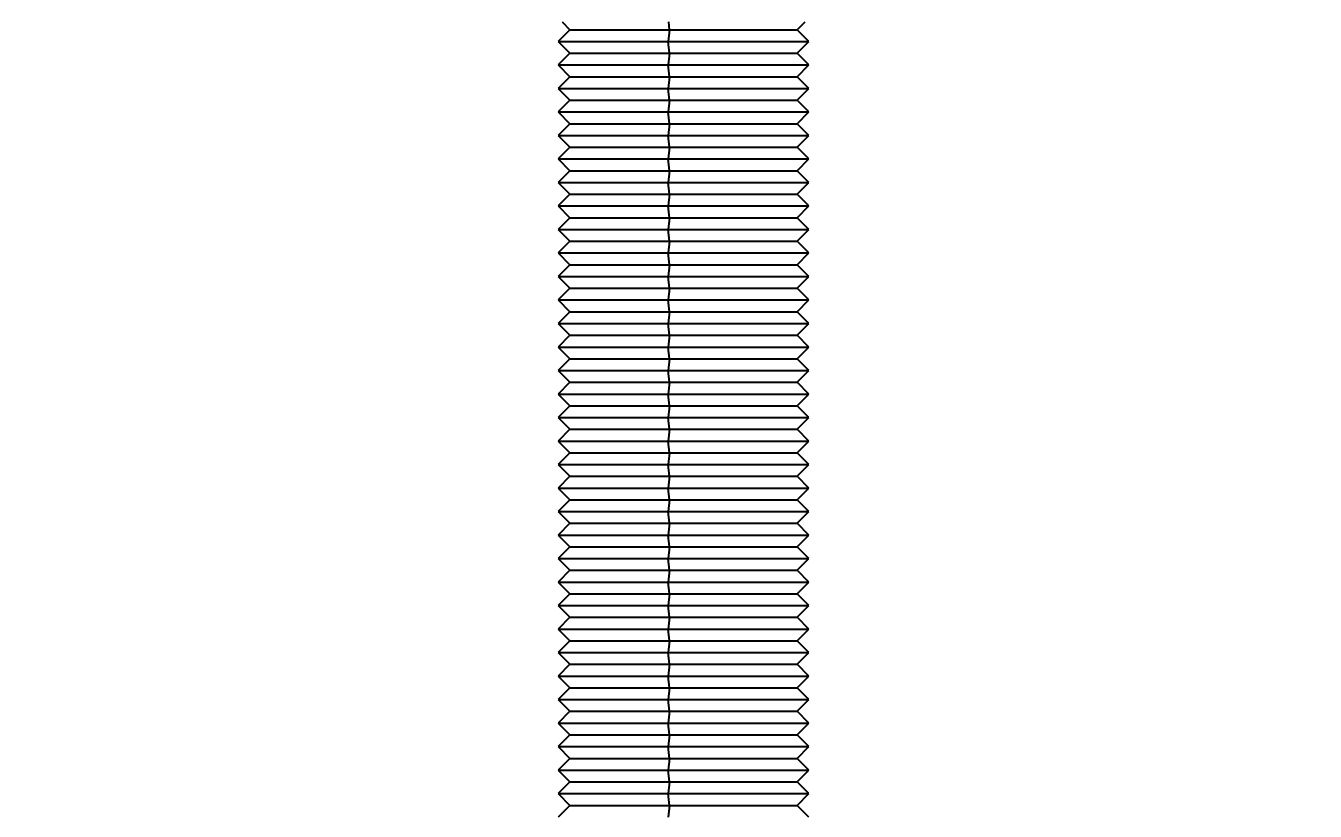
# Model space of a CAD drawing. Header units: millimetres. Extents: x 10 to 584, y 10 to 410.
# Drawn here: x 295.5 to 300.98, y 229.09 to 232.43 of the extents above; entities that cross this region are included whole.
import ezdxf

# ---------------------------------------------------------------- set-up
doc = ezdxf.new("R2010")
doc.units = ezdxf.units.MM
doc.layers.add('2', color=1, linetype='Continuous')
doc.styles.add('SLDTEXTSTYLE0', font='TXT', dxfattribs={"width": 0.7})
doc.dimstyles.new('SLDDIMSTYLE0', dxfattribs={"dimtxt": 3.5, "dimasz": 3.5, "dimexe": 0, "dimexo": 0.0625, "dimgap": 0.875, "dimtad": 1, "dimlfac": 15, "dimrnd": 1e-09, "dimzin": 12, "dimdsep": 46, "dimtxsty": 'SLDTEXTSTYLE0', "dimsah": 1, "dimcen": 0.09, "dimadec": 0, "dimazin": 3, "dimtfac": 1, "dimtofl": 0, "dimtmove": 0, "dimatfit": 3, "dimfxl": 0, "dimfrac": 2, "dimtolj": 1, "dimtzin": 12, "dimarcsym": 0})

# ---------------------------------------------------------------- blocks, each defined once
blk = doc.blocks.new('_D_1')
at = {"layer": '2', "color": 1}
for p, q in [((300.7018, 291.645), (391.2447, 291.645)), ((390.2447, 225.7783), (390.2447, 291.645)), ((264.8185, 225.7783), (391.2447, 225.7783))]:
    blk.add_line(p, q, dxfattribs=at)
for points in [[(390.2447, 291.645), (389.7062, 288.145), (390.7832, 288.145)], [(390.2447, 225.7783), (390.7832, 229.2783), (389.7062, 229.2783)]]:
    blk.add_solid(points, dxfattribs=at)
at = {"layer": '2', "color": 1, "char_height": 3.5, "attachment_point": 1, "rotation": 90, "style": 'SLDTEXTSTYLE0'}
for s, insert in [('50', (385.7184, 263.2932)), ('%%p', (385.733, 259.9537)), ('1000', (385.7184, 248.3064))]:
    blk.add_mtext(s, dxfattribs=dict(at, insert=insert))

msp = doc.modelspace()

# ---------------------------------------------------------------- linework, layer by layer
at = {"color": 7, "linetype": 'Continuous', "lineweight": 25}
for p, q in [((297.78083, 232.44498), (297.81417, 232.41165)), ((298.78083, 232.41165), (298.81417, 232.44498)), ((297.81417, 232.41165), (297.76417, 232.36165)), ((297.81417, 232.41165), (298.23841, 232.41165)), ((298.23841, 232.41165), (298.23229, 232.36165)), ((298.23841, 232.41165), (298.78083, 232.41165)), ((298.83083, 232.36165), (298.78083, 232.41165)), ((297.76417, 232.36165), (297.81417, 232.31165)), ((297.76417, 232.36165), (298.23229, 232.36165)), ((298.23229, 232.36165), (298.83083, 232.36165)), ((298.23841, 232.31165), (298.23229, 232.36165)), ((298.78083, 232.31165), (298.83083, 232.36165)), ((297.81417, 232.31165), (297.76417, 232.26165)), ((297.81417, 232.31165), (298.23841, 232.31165)), ((298.23841, 232.31165), (298.23229, 232.26165)), ((298.23841, 232.31165), (298.78083, 232.31165)), ((298.83083, 232.26165), (298.78083, 232.31165)), ((297.76417, 232.26165), (297.81417, 232.21165)), ((297.76417, 232.26165), (298.23229, 232.26165)), ((298.23841, 232.21165), (298.23229, 232.26165)), ((298.23229, 232.26165), (298.83083, 232.26165)), ((298.78083, 232.21165), (298.83083, 232.26165)), ((297.81417, 232.21165), (297.76417, 232.16165)), ((297.76417, 232.16165), (297.81417, 232.11165)), ((297.76417, 232.16165), (298.23229, 232.16165)), ((297.81417, 232.21165), (298.23841, 232.21165)), ((298.23841, 232.21165), (298.23229, 232.16165)), ((298.23229, 232.16165), (298.83083, 232.16165)), ((298.23841, 232.11165), (298.23229, 232.16165)), ((298.23841, 232.21165), (298.78083, 232.21165)), ((298.83083, 232.16165), (298.78083, 232.21165)), ((298.78083, 232.11165), (298.83083, 232.16165)), ((297.81417, 232.11165), (297.76417, 232.06165)), ((297.81417, 232.11165), (298.23841, 232.11165)), ((298.23841, 232.11165), (298.23229, 232.06165)), ((298.23841, 232.11165), (298.78083, 232.11165)), ((298.83083, 232.06165), (298.78083, 232.11165)), ((297.76417, 232.06165), (297.81417, 232.01165)), ((297.76417, 232.06165), (298.23229, 232.06165)), ((298.23841, 232.01165), (298.23229, 232.06165)), ((298.23229, 232.06165), (298.83083, 232.06165)), ((298.78083, 232.01165), (298.83083, 232.06165)), ((297.81417, 232.01165), (297.76417, 231.96165)), ((297.81417, 232.01165), (298.23841, 232.01165)), ((298.23841, 232.01165), (298.23229, 231.96165)), ((298.23841, 232.01165), (298.78083, 232.01165)), ((298.83083, 231.96165), (298.78083, 232.01165)), ((297.76417, 231.96165), (297.81417, 231.91165)), ((297.76417, 231.96165), (298.23229, 231.96165)), ((298.23841, 231.91165), (298.23229, 231.96165)), ((298.23229, 231.96165), (298.83083, 231.96165)), ((298.78083, 231.91165), (298.83083, 231.96165)), ((297.81417, 231.91165), (297.76417, 231.86165)), ((297.81417, 231.91165), (298.23841, 231.91165)), ((298.23841, 231.91165), (298.23229, 231.86165)), ((298.23841, 231.91165), (298.78083, 231.91165)), ((298.83083, 231.86165), (298.78083, 231.91165)), ((297.76417, 231.86165), (297.81417, 231.81165)), ((297.76417, 231.86165), (298.23229, 231.86165)), ((298.23841, 231.81165), (298.23229, 231.86165)), ((298.23229, 231.86165), (298.83083, 231.86165)), ((298.78083, 231.81165), (298.83083, 231.86165)), ((297.81417, 231.81165), (297.76417, 231.76165)), ((297.81417, 231.81165), (298.23841, 231.81165)), ((298.23841, 231.81165), (298.23229, 231.76165)), ((298.23841, 231.81165), (298.78083, 231.81165)), ((298.83083, 231.76165), (298.78083, 231.81165)), ((297.76417, 231.76165), (297.81417, 231.71165)), ((297.76417, 231.76165), (298.23229, 231.76165)), ((298.23229, 231.76165), (298.83083, 231.76165)), ((298.23841, 231.71165), (298.23229, 231.76165)), ((298.78083, 231.71165), (298.83083, 231.76165)), ((297.81417, 231.71165), (297.76417, 231.66165)), ((297.81417, 231.71165), (298.23841, 231.71165)), ((298.23841, 231.71165), (298.23229, 231.66165)), ((298.23841, 231.71165), (298.78083, 231.71165)), ((298.83083, 231.66165), (298.78083, 231.71165)), ((297.76417, 231.66165), (297.81417, 231.61165)), ((297.76417, 231.66165), (298.23229, 231.66165)), ((297.81417, 231.61165), (297.76417, 231.56165)), ((297.81417, 231.61165), (298.23841, 231.61165)), ((298.23841, 231.61165), (298.23229, 231.66165)), ((298.23229, 231.66165), (298.83083, 231.66165)), ((298.23841, 231.61165), (298.23229, 231.56165)), ((298.23841, 231.61165), (298.78083, 231.61165)), ((298.78083, 231.61165), (298.83083, 231.66165)), ((298.83083, 231.56165), (298.78083, 231.61165)), ((297.76417, 231.56165), (297.81417, 231.51165)), ((297.76417, 231.56165), (298.23229, 231.56165)), ((298.23841, 231.51165), (298.23229, 231.56165)), ((298.23229, 231.56165), (298.83083, 231.56165)), ((298.78083, 231.51165), (298.83083, 231.56165)), ((297.81417, 231.51165), (297.76417, 231.46165)), ((297.81417, 231.51165), (298.23841, 231.51165)), ((298.23841, 231.51165), (298.23229, 231.46165)), ((298.23841, 231.51165), (298.78083, 231.51165)), ((298.83083, 231.46165), (298.78083, 231.51165)), ((297.76417, 231.46165), (297.81417, 231.41165)), ((297.76417, 231.46165), (298.23229, 231.46165)), ((298.23841, 231.41165), (298.23229, 231.46165)), ((298.23229, 231.46165), (298.83083, 231.46165)), ((298.78083, 231.41165), (298.83083, 231.46165)), ((297.81417, 231.41165), (297.76417, 231.36165)), ((297.81417, 231.41165), (298.23841, 231.41165)), ((298.23841, 231.41165), (298.23229, 231.36165)), ((298.23841, 231.41165), (298.78083, 231.41165)), ((298.83083, 231.36165), (298.78083, 231.41165)), ((297.76417, 231.36165), (297.81417, 231.31165)), ((297.76417, 231.36165), (298.23229, 231.36165)), ((298.23229, 231.36165), (298.83083, 231.36165)), ((298.23841, 231.31165), (298.23229, 231.36165)), ((298.78083, 231.31165), (298.83083, 231.36165)), ((297.81417, 231.31165), (297.76417, 231.26165)), ((297.81417, 231.31165), (298.23841, 231.31165)), ((298.23841, 231.31165), (298.23229, 231.26165)), ((298.23841, 231.31165), (298.78083, 231.31165)), ((298.83083, 231.26165), (298.78083, 231.31165)), ((297.76417, 231.26165), (297.81417, 231.21165)), ((297.76417, 231.26165), (298.23229, 231.26165)), ((298.23841, 231.21165), (298.23229, 231.26165)), ((298.23229, 231.26165), (298.83083, 231.26165)), ((298.78083, 231.21165), (298.83083, 231.26165)), ((297.81417, 231.21165), (297.76417, 231.16165)), ((297.81417, 231.21165), (298.23841, 231.21165)), ((298.23841, 231.21165), (298.23229, 231.16165)), ((298.23841, 231.21165), (298.78083, 231.21165)), ((298.83083, 231.16165), (298.78083, 231.21165)), ((297.76417, 231.16165), (297.81417, 231.11165)), ((297.76417, 231.16165), (298.23229, 231.16165)), ((298.23841, 231.11165), (298.23229, 231.16165)), ((298.23229, 231.16165), (298.83083, 231.16165)), ((298.78083, 231.11165), (298.83083, 231.16165)), ((297.81417, 231.11165), (297.76417, 231.06165)), ((297.81417, 231.11165), (298.23841, 231.11165)), ((298.23841, 231.11165), (298.23229, 231.06165)), ((298.23841, 231.11165), (298.78083, 231.11165)), ((298.83083, 231.06165), (298.78083, 231.11165)), ((297.76417, 231.06165), (297.81417, 231.01165)), ((297.76417, 231.06165), (298.23229, 231.06165)), ((297.81417, 231.01165), (297.76417, 230.96165)), ((297.81417, 231.01165), (298.23841, 231.01165)), ((298.23229, 231.06165), (298.83083, 231.06165)), ((298.23841, 231.01165), (298.23229, 231.06165)), ((298.23841, 231.01165), (298.23229, 230.96165)), ((298.23841, 231.01165), (298.78083, 231.01165)), ((298.78083, 231.01165), (298.83083, 231.06165)), ((298.83083, 230.96165), (298.78083, 231.01165)), ((297.76417, 230.96165), (297.81417, 230.91165)), ((297.76417, 230.96165), (298.23229, 230.96165)), ((298.23841, 230.91165), (298.23229, 230.96165)), ((298.23229, 230.96165), (298.83083, 230.96165)), ((298.78083, 230.91165), (298.83083, 230.96165)), ((297.81417, 230.91165), (297.76417, 230.86165)), ((297.81417, 230.91165), (298.23841, 230.91165)), ((298.23841, 230.91165), (298.23229, 230.86165)), ((298.23841, 230.91165), (298.78083, 230.91165)), ((298.83083, 230.86165), (298.78083, 230.91165)), ((297.76417, 230.86165), (297.81417, 230.81165)), ((297.76417, 230.86165), (298.23229, 230.86165)), ((298.23841, 230.81165), (298.23229, 230.86165)), ((298.23229, 230.86165), (298.83083, 230.86165)), ((298.78083, 230.81165), (298.83083, 230.86165)), ((297.81417, 230.81165), (297.76417, 230.76165)), ((297.81417, 230.81165), (298.23841, 230.81165)), ((298.23841, 230.81165), (298.23229, 230.76165)), ((298.23841, 230.81165), (298.78083, 230.81165)), ((298.83083, 230.76165), (298.78083, 230.81165)), ((297.76417, 230.76165), (297.81417, 230.71165)), ((297.76417, 230.76165), (298.23229, 230.76165)), ((298.23841, 230.71165), (298.23229, 230.76165)), ((298.23229, 230.76165), (298.83083, 230.76165)), ((298.78083, 230.71165), (298.83083, 230.76165)), ((297.81417, 230.71165), (297.76417, 230.66165)), ((297.81417, 230.71165), (298.23841, 230.71165)), ((298.23841, 230.71165), (298.23229, 230.66165)), ((298.23841, 230.71165), (298.78083, 230.71165)), ((298.83083, 230.66165), (298.78083, 230.71165)), ((297.76417, 230.66165), (297.81417, 230.61165)), ((297.76417, 230.66165), (298.23229, 230.66165)), ((298.23841, 230.61165), (298.23229, 230.66165)), ((298.23229, 230.66165), (298.83083, 230.66165)), ((298.78083, 230.61165), (298.83083, 230.66165)), ((297.81417, 230.61165), (297.76417, 230.56165)), ((297.81417, 230.61165), (298.23841, 230.61165)), ((298.23841, 230.61165), (298.23229, 230.56165)), ((298.23841, 230.61165), (298.78083, 230.61165)), ((298.83083, 230.56165), (298.78083, 230.61165)), ((297.76417, 230.56165), (297.81417, 230.51165)), ((297.76417, 230.56165), (298.23229, 230.56165)), ((298.23841, 230.51165), (298.23229, 230.56165)), ((298.23229, 230.56165), (298.83083, 230.56165)), ((298.78083, 230.51165), (298.83083, 230.56165)), ((297.81417, 230.51165), (297.76417, 230.46165)), ((297.76417, 230.46165), (297.81417, 230.41165)), ((297.76417, 230.46165), (298.23229, 230.46165)), ((297.81417, 230.51165), (298.23841, 230.51165)), ((298.23841, 230.51165), (298.23229, 230.46165)), ((298.23229, 230.46165), (298.83083, 230.46165)), ((298.23841, 230.41165), (298.23229, 230.46165)), ((298.23841, 230.51165), (298.78083, 230.51165)), ((298.83083, 230.46165), (298.78083, 230.51165)), ((298.78083, 230.41165), (298.83083, 230.46165)), ((297.81417, 230.41165), (297.76417, 230.36165)), ((297.81417, 230.41165), (298.23841, 230.41165)), ((298.23841, 230.41165), (298.23229, 230.36165)), ((298.23841, 230.41165), (298.78083, 230.41165)), ((298.83083, 230.36165), (298.78083, 230.41165)), ((297.76417, 230.36165), (297.81417, 230.31165)), ((297.76417, 230.36165), (298.23229, 230.36165)), ((298.23229, 230.36165), (298.83083, 230.36165)), ((298.23841, 230.31165), (298.23229, 230.36165)), ((298.78083, 230.31165), (298.83083, 230.36165)), ((297.81417, 230.31165), (297.76417, 230.26165)), ((297.81417, 230.31165), (298.23841, 230.31165)), ((298.23841, 230.31165), (298.23229, 230.26165)), ((298.23841, 230.31165), (298.78083, 230.31165)), ((298.83083, 230.26165), (298.78083, 230.31165)), ((297.76417, 230.26165), (297.81417, 230.21165)), ((297.76417, 230.26165), (298.23229, 230.26165)), ((298.23229, 230.26165), (298.83083, 230.26165)), ((298.23841, 230.21165), (298.23229, 230.26165)), ((298.78083, 230.21165), (298.83083, 230.26165)), ((297.81417, 230.21165), (297.76417, 230.16165)), ((297.81417, 230.21165), (298.23841, 230.21165)), ((298.23841, 230.21165), (298.23229, 230.16165)), ((298.23841, 230.21165), (298.78083, 230.21165)), ((298.83083, 230.16165), (298.78083, 230.21165)), ((297.76417, 230.16165), (297.81417, 230.11165)), ((297.76417, 230.16165), (298.23229, 230.16165)), ((298.23841, 230.11165), (298.23229, 230.16165)), ((298.23229, 230.16165), (298.83083, 230.16165)), ((298.78083, 230.11165), (298.83083, 230.16165)), ((297.81417, 230.11165), (297.76417, 230.06165)), ((297.81417, 230.11165), (298.23841, 230.11165)), ((298.23841, 230.11165), (298.23229, 230.06165)), ((298.23841, 230.11165), (298.78083, 230.11165)), ((298.83083, 230.06165), (298.78083, 230.11165)), ((297.76417, 230.06165), (297.81417, 230.01165)), ((297.76417, 230.06165), (298.23229, 230.06165)), ((298.23841, 230.01165), (298.23229, 230.06165)), ((298.23229, 230.06165), (298.83083, 230.06165)), ((298.78083, 230.01165), (298.83083, 230.06165)), ((297.81417, 230.01165), (297.76417, 229.96165)), ((297.81417, 230.01165), (298.23841, 230.01165)), ((298.23841, 230.01165), (298.23229, 229.96165)), ((298.23841, 230.01165), (298.78083, 230.01165)), ((298.83083, 229.96165), (298.78083, 230.01165)), ((297.76417, 229.96165), (297.81417, 229.91165)), ((297.76417, 229.96165), (298.23229, 229.96165)), ((297.81417, 229.91165), (297.76417, 229.86165)), ((297.81417, 229.91165), (298.23841, 229.91165)), ((298.23841, 229.91165), (298.23229, 229.96165)), ((298.23229, 229.96165), (298.83083, 229.96165)), ((298.23841, 229.91165), (298.23229, 229.86165)), ((298.23841, 229.91165), (298.78083, 229.91165)), ((298.78083, 229.91165), (298.83083, 229.96165)), ((298.83083, 229.86165), (298.78083, 229.91165)), ((297.76417, 229.86165), (297.81417, 229.81165)), ((297.76417, 229.86165), (298.23229, 229.86165)), ((298.23229, 229.86165), (298.83083, 229.86165)), ((298.23841, 229.81165), (298.23229, 229.86165)), ((298.78083, 229.81165), (298.83083, 229.86165)), ((297.81417, 229.81165), (297.76417, 229.76165)), ((297.81417, 229.81165), (298.23841, 229.81165)), ((298.23841, 229.81165), (298.23229, 229.76165)), ((298.23841, 229.81165), (298.78083, 229.81165)), ((298.83083, 229.76165), (298.78083, 229.81165)), ((297.76417, 229.76165), (297.81417, 229.71165)), ((297.76417, 229.76165), (298.23229, 229.76165)), ((298.23841, 229.71165), (298.23229, 229.76165)), ((298.23229, 229.76165), (298.83083, 229.76165)), ((298.78083, 229.71165), (298.83083, 229.76165)), ((297.81417, 229.71165), (297.76417, 229.66165)), ((297.81417, 229.71165), (298.23841, 229.71165)), ((298.23841, 229.71165), (298.23229, 229.66165)), ((298.23841, 229.71165), (298.78083, 229.71165)), ((298.83083, 229.66165), (298.78083, 229.71165)), ((297.76417, 229.66165), (297.81417, 229.61165)), ((297.76417, 229.66165), (298.23229, 229.66165)), ((298.23841, 229.61165), (298.23229, 229.66165)), ((298.23229, 229.66165), (298.83083, 229.66165)), ((298.78083, 229.61165), (298.83083, 229.66165)), ((297.81417, 229.61165), (297.76417, 229.56165)), ((297.81417, 229.61165), (298.23841, 229.61165)), ((298.23841, 229.61165), (298.23229, 229.56165)), ((298.23841, 229.61165), (298.78083, 229.61165)), ((298.83083, 229.56165), (298.78083, 229.61165)), ((297.76417, 229.56165), (297.81417, 229.51165)), ((297.76417, 229.56165), (298.23229, 229.56165)), ((298.23229, 229.56165), (298.83083, 229.56165)), ((298.23841, 229.51165), (298.23229, 229.56165)), ((298.78083, 229.51165), (298.83083, 229.56165)), ((297.81417, 229.51165), (297.76417, 229.46165)), ((297.81417, 229.51165), (298.23841, 229.51165)), ((298.23841, 229.51165), (298.23229, 229.46165)), ((298.23841, 229.51165), (298.78083, 229.51165)), ((298.83083, 229.46165), (298.78083, 229.51165)), ((297.76417, 229.46165), (297.81417, 229.41165)), ((297.76417, 229.46165), (298.23229, 229.46165)), ((298.23229, 229.46165), (298.83083, 229.46165)), ((298.23841, 229.41165), (298.23229, 229.46165)), ((298.78083, 229.41165), (298.83083, 229.46165)), ((297.81417, 229.41165), (297.76417, 229.36165)), ((297.81417, 229.41165), (298.23841, 229.41165)), ((298.23841, 229.41165), (298.23229, 229.36165)), ((298.23841, 229.41165), (298.78083, 229.41165)), ((298.83083, 229.36165), (298.78083, 229.41165)), ((297.76417, 229.36165), (297.81417, 229.31165)), ((297.76417, 229.36165), (298.23229, 229.36165)), ((297.81417, 229.31165), (297.76417, 229.26165)), ((297.81417, 229.31165), (298.23841, 229.31165)), ((298.23841, 229.31165), (298.23229, 229.36165)), ((298.23229, 229.36165), (298.83083, 229.36165)), ((298.23841, 229.31165), (298.23229, 229.26165)), ((298.23841, 229.31165), (298.78083, 229.31165)), ((298.78083, 229.31165), (298.83083, 229.36165)), ((298.83083, 229.26165), (298.78083, 229.31165)), ((297.76417, 229.26165), (297.81417, 229.21165)), ((297.76417, 229.26165), (298.23229, 229.26165)), ((298.23229, 229.26165), (298.83083, 229.26165)), ((298.23841, 229.21165), (298.23229, 229.26165)), ((298.78083, 229.21165), (298.83083, 229.26165)), ((297.81417, 229.21165), (297.76417, 229.16165)), ((297.81417, 229.21165), (298.23841, 229.21165)), ((298.23841, 229.21165), (298.23229, 229.16165)), ((298.23841, 229.21165), (298.78083, 229.21165)), ((298.83083, 229.16165), (298.78083, 229.21165)), ((297.76417, 229.16165), (297.81417, 229.11165)), ((297.76417, 229.16165), (298.23229, 229.16165)), ((298.23841, 229.11165), (298.23229, 229.16165)), ((298.23229, 229.16165), (298.83083, 229.16165)), ((298.78083, 229.11165), (298.83083, 229.16165)), ((297.81417, 229.11165), (297.76417, 229.06165)), ((297.81417, 229.11165), (298.23841, 229.11165)), ((298.23841, 229.11165), (298.23229, 229.06165)), ((298.23841, 229.11165), (298.78083, 229.11165)), ((298.83083, 229.06165), (298.78083, 229.11165))]:
    msp.add_line(p, q, dxfattribs=at)
at = {"color": 59, "linetype": 'Continuous', "lineweight": 25}
msp.add_line((298.23841, 232.41165), (298.23433, 232.44498), dxfattribs=at)

# ---------------------------------------------------------------- dimensions: what is measured, and where the dimension line sits
at = {"layer": '2', "color": 1}
dim = msp.add_linear_dim(base=(390.24471, 291.64498), p1=(263.81849, 225.77832), p2=(299.70183, 291.64498), angle=90, text='1000%%p50', dimstyle='SLDDIMSTYLE0', dxfattribs=at)
dim.commit()
dim.dimension.update_dxf_attribs({"geometry": '_D_1', "text_midpoint": (390.24471, 258.71165), "dimtype": 160})

doc.saveas('drawing.dxf')
